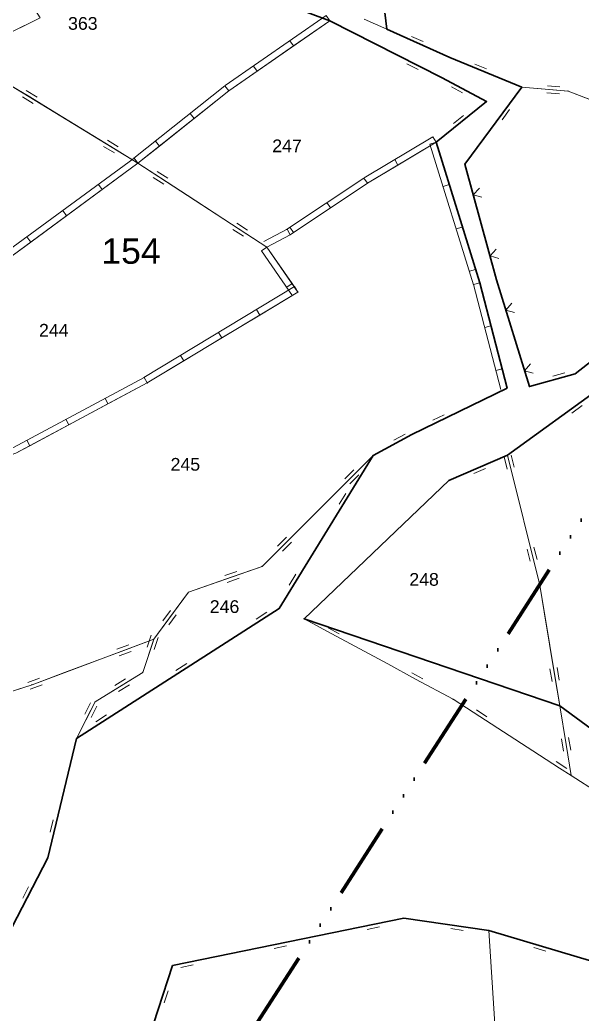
# Model space of a CAD drawing. Header units: millimetres. Extents: x 614452 to 616952, y 4151662 to 4153442.
# Drawn here: x 615632.8 to 615721.4, y 4152248.1 to 4152404.9 of the extents above; entities that cross this region are included whole.
import ezdxf
from ezdxf.xclip import XClip

# ---------------------------------------------------------------- set-up
doc = ezdxf.new("R2010")
doc.units = ezdxf.units.MM
doc.header["$XCLIPFRAME"] = 2
doc.linetypes.add('ACAD_ISO14W100', pattern=[24, 12, -3, 0, -3, 0, -3, 0, -3])
for name, color, linetype, lineweight in [('02_ADA_ALN_YENI', 7, 'Continuous', 30), ('02_ADA_NO_YENI', 18, 'Continuous', 0), ('03_PARSEL_ALN_ESKI', 18, 'Continuous', 0), ('03_PARSEL_ALN_YENI', 171, 'Continuous', 0), ('03_PARSEL_NO_ESKI', 5, 'Continuous', 0), ('03_PARSEL_SNR_YENI', 5, 'Continuous', 0), ('04_YAPI_ALN_TSCLSIZ', 18, 'Continuous', 0), ('04_YAPI_SNR_TSCLSZ', 77, 'Continuous', 0), ('06_DETAY_SNR_KROKI', 4, 'Continuous', 0), ('07_SNRTIP_GECERLI', 30, 'Continuous', 0), ('07_SNRTIP_SABIT', 18, 'Continuous', 0), ('NOKTA_DETAY_YENI', 171, 'Continuous', 0), ('NOKTA_PARSEL_YENI', 30, 'Continuous', 0), ('TRAFO_BOLGE_TUM', 254, 'ACAD_ISO14W100', 70)]:
    doc.layers.add(name, color=color, linetype=linetype, lineweight=lineweight)
doc.styles.get("Standard").update_dxf_attribs({"font": 'Arial'})

# ---------------------------------------------------------------- blocks, each defined once
blk = doc.blocks.new('fggg')
at = {"layer": '02_ADA_ALN_YENI', "color": 252}
for points in [[(615842.75, 4152401.69, 0), (615826.14, 4152392.46, 0), (615819.05, 4152387.99, 0), (615808.41, 4152382.93, 0), (615793.33, 4152378.38, 0), (615775.99, 4152373.46, 0), (615767.86, 4152371.65, 0), (615756.96, 4152367.03, 0), (615740.32, 4152364.78, 0), (615720.34, 4152349.12, 0), (615713.12, 4152347.1, 0), (615707.95, 4152363.94, 0), (615702.95, 4152382.19, 0), (615711.92, 4152394.33, 0), (615700.6, 4152398.98, 0), (615690.65, 4152403.47, 0), (615690.33, 4152406.08, 0)], [(615631.77, 4152425.32, 0), (615634.97, 4152426.1, 0), (615639.8, 4152425.08, 0), (615646.73, 4152421.01, 0), (615646.73, 4152421.01, 0), (615659.69, 4152413.06, 0), (615681.67, 4152404.81, 0), (615699.39, 4152395.79, 0), (615706.38, 4152392.06, 0), (615698.41, 4152385.64, 0), (615705.29, 4152363.44, 0), (615709.6, 4152346.87, 0), (615694.57, 4152339.52, 0), (615688.51, 4152336.22, 0), (615673.64, 4152312.09, 0), (615641.71, 4152291.59, 0), (615637.16, 4152272.79, 0), (615624.99, 4152249.29, 0)], [(615848.81, 4152255.6, 0), (615819.7, 4152258.29, 0), (615811.54, 4152259.88, 0), (615811.54, 4152259.88, 0), (615805.41, 4152261.08, 0), (615794.13, 4152261.45, 0), (615784.08, 4152261.78, 0), (615767.75, 4152269.08, 0), (615745.86, 4152276.23, 0), (615717.91, 4152296.76, 0), (615677.59, 4152310.48, 0), (615700.42, 4152332.27, 0), (615709.66, 4152336.27, 0), (615724.34, 4152346.9, 0), (615731.99, 4152353.06, 0), (615743.07, 4152362.16, 0), (615757.02, 4152364.04, 0), (615768.63, 4152366.16, 0), (615779.1, 4152368.07, 0), (615793.31, 4152371.48, 0), (615810.34, 4152379.38, 0), (615826.8, 4152386, 0), (615843.44, 4152398.01, 0)]]:
    blk.add_polyline3d(points, dxfattribs=at)
blk.add_polyline3d([(615831.81, 4152233.05, 0), (615856.16, 4152233.61, 0), (615869.74, 4152228.02, 0), (615864.74, 4152183.27, 0), (615846.59, 4152186.1, 0), (615828.64, 4152190.7, 0), (615810.33, 4152191.91, 0), (615782.25, 4152193.04, 0), (615751.95, 4152178.79, 0), (615734.49, 4152177.15, 0), (615714.8, 4152165.66, 0), (615703.38, 4152159, 0), (615695.82, 4152153.9, 0), (615654.2, 4152153.43, 0), (615647.76, 4152213.52, 0), (615650.08, 4152234.98, 0), (615656.86, 4152255.79, 0), (615693.32, 4152263.24, 0), (615706.74, 4152261.31, 0), (615734.09, 4152253.17, 0), (615747.23, 4152249.91, 0), (615774.91, 4152235.67, 0), (615831.81, 4152233.05, 0)], close=True, dxfattribs=at)
at = {"layer": '03_PARSEL_ALN_ESKI', "color": 252}
for p in [(615643, 4152404.38), (615675.2, 4152385.07), (615638.42, 4152355.98), (615659.16, 4152334.84), (615696.82, 4152316.69), (615665.35, 4152312.4)]:
    blk.add_point(p, dxfattribs=at)
at = {"layer": '03_PARSEL_ALN_YENI', "color": 252}
for points in [[(615651.4, 4152382.35, 0), (615631.15, 4152394.72, 0), (615626.27, 4152400.48, 0), (615623.99, 4152404.06, 0), (615622.31, 4152406.28, 0), (615620.12, 4152413.12, 0), (615619.87, 4152414.18, 0), (615619.2, 4152421.43, 0), (615618.79, 4152422.96, 0), (615618.22, 4152426.56, 0), (615621.15, 4152423.31, 0), (615631.77, 4152425.32, 0), (615634.97, 4152426.1, 0), (615639.8, 4152425.08, 0), (615646.73, 4152421.01, 0), (615659.69, 4152413.06, 0), (615681.67, 4152404.81, 0), (615665.73, 4152393.76, 0), (615651.4, 4152382.35, 0)], [(615767.86, 4152371.65, 0), (615748.62, 4152379.49, 0), (615727.68, 4152390.42, 0), (615719.24, 4152393.7, 0), (615711.92, 4152394.33, 0), (615700.6, 4152398.98, 0), (615690.65, 4152403.47, 0), (615690.33, 4152406.08, 0), (615698.18, 4152414.17, 0), (615701.99, 4152417.02, 0), (615717.51, 4152420.98, 0), (615725.88, 4152423.17, 0), (615732.16, 4152423.39, 0), (615739.69, 4152423.64, 0), (615749.88, 4152421.02, 0), (615753.17, 4152419.85, 0), (615767.84, 4152420.4, 0), (615768.38, 4152397.34, 0), (615775.99, 4152373.46, 0), (615767.86, 4152371.65, 0)], [(615681.67, 4152404.81, 0), (615699.39, 4152395.79, 0), (615706.38, 4152392.06, 0), (615698.41, 4152385.64, 0), (615687.57, 4152379.16, 0), (615675.39, 4152371.06, 0), (615671.7, 4152369.1, 0), (615651.4, 4152382.35, 0), (615665.73, 4152393.76, 0), (615681.67, 4152404.81, 0)], [(615603.37, 4152380, 0), (615615.84, 4152384.32, 0), (615631.15, 4152394.72, 0), (615651.4, 4152382.35, 0), (615631.55, 4152367.74, 0), (615611.93, 4152352.62, 0), (615606.88, 4152351.07, 0), (615594.97, 4152377.23, 0), (615603.37, 4152380, 0)], [(615727.68, 4152390.42, 0), (615748.62, 4152379.49, 0), (615767.86, 4152371.65, 0), (615756.96, 4152367.03, 0), (615740.32, 4152364.78, 0), (615720.34, 4152349.12, 0), (615713.12, 4152347.1, 0), (615707.95, 4152363.94, 0), (615702.95, 4152382.19, 0), (615711.92, 4152394.33, 0), (615719.24, 4152393.7, 0), (615727.68, 4152390.42, 0)], [(615609.02, 4152328.23, 0), (615632.11, 4152336.58, 0), (615652.85, 4152347.67, 0), (615676.61, 4152362.01, 0), (615671.7, 4152369.1, 0), (615675.39, 4152371.06, 0), (615687.57, 4152379.16, 0), (615698.41, 4152385.64, 0), (615705.29, 4152363.44, 0), (615709.6, 4152346.87, 0), (615694.57, 4152339.52, 0), (615688.51, 4152336.22, 0), (615670.97, 4152318.73, 0), (615659.34, 4152314.67, 0), (615653.88, 4152307.25, 0), (615634.7, 4152300.07, 0), (615622.56, 4152296.17, 0), (615617.88, 4152296.52, 0), (615613.87, 4152311.5, 0), (615609.02, 4152328.23, 0)], [(615611.93, 4152352.62, 0), (615631.55, 4152367.74, 0), (615651.4, 4152382.35, 0), (615671.7, 4152369.1, 0), (615676.61, 4152362.01, 0), (615652.85, 4152347.67, 0), (615632.11, 4152336.58, 0), (615609.02, 4152328.23, 0), (615602.68, 4152349.55, 0), (615606.88, 4152351.07, 0), (615611.93, 4152352.62, 0)], [(615603.74, 4152271.38, 0), (615598.9, 4152279.84, 0), (615591.83, 4152284.91, 0), (615585.82, 4152292.53, 0), (615575.18, 4152306.37, 0), (615571.94, 4152312.25, 0), (615585.77, 4152333.12, 0), (615592.48, 4152343.11, 0), (615592.2, 4152347.43, 0), (615602.68, 4152349.55, 0), (615609.02, 4152328.23, 0), (615613.87, 4152311.5, 0), (615617.88, 4152296.52, 0), (615622.56, 4152296.17, 0), (615634.7, 4152300.07, 0), (615653.88, 4152307.25, 0), (615652.15, 4152302.02, 0), (615644.64, 4152297.36, 0), (615641.71, 4152291.59, 0), (615637.16, 4152272.79, 0), (615624.99, 4152249.29, 0), (615616.3, 4152249.79, 0), (615603.74, 4152271.38, 0)], [(615717.91, 4152296.76, 0), (615714.75, 4152315.79, 0), (615709.66, 4152336.27, 0), (615724.34, 4152346.9, 0), (615734.05, 4152331.75, 0), (615743.54, 4152312.18, 0), (615746.77, 4152296.14, 0), (615745.86, 4152276.23, 0), (615717.91, 4152296.76, 0)], [(615688.51, 4152336.22, 0), (615673.64, 4152312.09, 0), (615641.71, 4152291.59, 0), (615644.64, 4152297.36, 0), (615652.15, 4152302.02, 0), (615653.88, 4152307.25, 0), (615659.34, 4152314.67, 0), (615670.97, 4152318.73, 0), (615688.51, 4152336.22, 0)], [(615717.91, 4152296.76, 0), (615677.59, 4152310.48, 0), (615700.42, 4152332.27, 0), (615709.66, 4152336.27, 0), (615714.75, 4152315.79, 0), (615717.91, 4152296.76, 0)], [(615650.08, 4152234.98, 0), (615656.86, 4152255.79, 0), (615693.32, 4152263.24, 0), (615706.74, 4152261.31, 0), (615709.43, 4152219.48, 0), (615678.36, 4152216.83, 0), (615647.76, 4152213.52, 0), (615650.08, 4152234.98, 0)], [(615709.43, 4152219.48, 0), (615706.74, 4152261.31, 0), (615734.09, 4152253.17, 0), (615747.23, 4152249.91, 0), (615774.91, 4152235.67, 0), (615774.38, 4152216.46, 0), (615745.57, 4152219.42, 0), (615709.43, 4152219.48, 0)]]:
    blk.add_polyline3d(points, close=True, dxfattribs=at)
at = {"layer": '03_PARSEL_SNR_YENI', "color": 252}
for p, q in [((615681.1, 4152405.63, 0.95), (615665.16, 4152394.58, 0.95)), ((615681.67, 4152404.81, 0.95), (615675.92, 4152400.82, 0.95)), ((615681.67, 4152404.81, 0.95), (615681.1, 4152405.63, 0.95)), ((615686.02, 4152402.59, 0.95), (615681.67, 4152404.81, 0.95)), ((615687.09, 4152405.07, 0.95), (615690.65, 4152403.47, 0.95)), ((615690.65, 4152403.47, 0.95), (615695.21, 4152401.41, 0.95)), ((615675.92, 4152400.82, 0.95), (615675.35, 4152401.64, 0.95)), ((615694.94, 4152398.06, 0.95), (615686.02, 4152402.59, 0.95)), ((615694.53, 4152402.33, 0.95), (615696.35, 4152401.51, 0.95)), ((615695.21, 4152401.41, 0.95), (615700.6, 4152398.98, 0.95)), ((615675.92, 4152400.82, 0.95), (615670.17, 4152396.83, 0.95)), ((615700.6, 4152398.98, 0.95), (615705.23, 4152397.08, 0.95)), ((615670.17, 4152396.83, 0.95), (615665.73, 4152393.76, 0.95)), ((615670.17, 4152396.83, 0.95), (615669.6, 4152397.65, 0.95)), ((615695.57, 4152397.1, 0.95), (615693.79, 4152398.01, 0.95)), ((615699.39, 4152395.79, 0.95), (615694.94, 4152398.06, 0.95)), ((615704.52, 4152397.98, 0.95), (615706.37, 4152397.22, 0.95)), ((615705.23, 4152397.08, 0.95), (615711.92, 4152394.33, 0.95)), ((615701.97, 4152394.41, 0.95), (615699.39, 4152395.79, 0.95)), ((615634.33, 4152392.78, 0.95), (615631.15, 4152394.72, 0.95)), ((615635.48, 4152392.73, 0.95), (615633.77, 4152393.78, 0.95)), ((615665.11, 4152394.54, 0.95), (615650.77, 4152383.13, 0.95)), ((615665.73, 4152393.76, 0.95), (615660.25, 4152389.4, 0.95)), ((615665.73, 4152393.76, 0.95), (615665.11, 4152394.54, 0.95)), ((615702.59, 4152393.45, 0.95), (615700.82, 4152394.39, 0.95)), ((615706.38, 4152392.06, 0.95), (615701.97, 4152394.41, 0.95)), ((615711.92, 4152394.33, 0.95), (615708.95, 4152390.31, 0.95)), ((615711.92, 4152394.33, 0.95), (615716.9, 4152393.9, 0.95)), ((615715.96, 4152394.55, 0.95), (615717.95, 4152394.37, 0.95)), ((615716.9, 4152393.9, 0.95), (615719.24, 4152393.7, 0.95)), ((615719.24, 4152393.7, 0.95), (615723.9, 4152391.89, 0.95)), ((615634.89, 4152391.77, 0.95), (615633.18, 4152392.82, 0.95)), ((615638.6, 4152390.17, 0.95), (615634.33, 4152392.78, 0.95)), ((615702.3, 4152388.77, 0.95), (615706.38, 4152392.06, 0.95)), ((615715.86, 4152393.43, 0.95), (615717.85, 4152393.25, 0.95)), ((615710, 4152390.78, 0.95), (615708.81, 4152389.17, 0.95)), ((615647.13, 4152384.95, 0.95), (615638.6, 4152390.17, 0.95)), ((615660.25, 4152389.4, 0.95), (615654.78, 4152385.04, 0.95)), ((615660.25, 4152389.4, 0.95), (615659.63, 4152390.18, 0.95)), ((615701.17, 4152388.58, 0.95), (615702.73, 4152389.84, 0.95)), ((615708.95, 4152390.31, 0.95), (615703.01, 4152382.27, 0.95)), ((615698.41, 4152385.64, 0.95), (615702.3, 4152388.77, 0.95)), ((615648.28, 4152384.91, 0.95), (615646.57, 4152385.95, 0.95)), ((615654.78, 4152385.04, 0.95), (615654.16, 4152385.82, 0.95)), ((615697.89, 4152386.5, 0.95), (615687.05, 4152380.02, 0.95)), ((615698.41, 4152385.64, 0.95), (615697.89, 4152386.5, 0.95)), ((615647.69, 4152383.95, 0.95), (615645.98, 4152384.99, 0.95)), ((615651.4, 4152382.35, 0.95), (615647.13, 4152384.95, 0.95)), ((615654.78, 4152385.04, 0.95), (615651.4, 4152382.35, 0.95)), ((615698.41, 4152385.64, 0.95), (615692.4, 4152382.05, 0.95)), ((615698.41, 4152385.64, 0.95), (615697.45, 4152385.34, 0.95)), ((615697.45, 4152385.34, 0.95), (615704.33, 4152363.14, 0.95)), ((615698.41, 4152385.64, 0.95), (615700.48, 4152378.95, 0.95)), ((615650.8, 4152383.15, 0.95), (615630.95, 4152368.55, 0.95)), ((615651.4, 4152382.35, 0.95), (615650.8, 4152383.15, 0.95)), ((615692.4, 4152382.05, 0.95), (615691.89, 4152382.91, 0.95)), ((615651.4, 4152382.35, 0.95), (615645.76, 4152378.2, 0.95)), ((615654.95, 4152380.03, 0.95), (615651.4, 4152382.35, 0.95)), ((615656.1, 4152379.95, 0.95), (615654.42, 4152381.04, 0.95)), ((615692.4, 4152382.05, 0.95), (615687.57, 4152379.16, 0.95)), ((615703.01, 4152382.27, 0.95), (615702.95, 4152382.19, 0.95)), ((615702.95, 4152382.19, 0.95), (615704.27, 4152377.36, 0.95)), ((615655.48, 4152379.01, 0.95), (615653.81, 4152380.1, 0.95)), ((615659.14, 4152377.29, 0.95), (615654.95, 4152380.03, 0.95)), ((615687.01, 4152379.99, 0.95), (615674.84, 4152371.9, 0.95)), ((615687.57, 4152379.16, 0.95), (615687.01, 4152379.99, 0.95)), ((615645.76, 4152378.2, 0.95), (615640.12, 4152374.05, 0.95)), ((615645.76, 4152378.2, 0.95), (615645.17, 4152379, 0.95)), ((615687.57, 4152379.16, 0.95), (615681.74, 4152375.28, 0.95)), ((615700.48, 4152378.95, 0.95), (615699.52, 4152378.66, 0.95)), ((615700.48, 4152378.95, 0.95), (615702.55, 4152372.27, 0.95)), ((615704.27, 4152377.36, 0.95), (615705.25, 4152378.41, 0.95)), ((615667.52, 4152371.83, 0.95), (615659.14, 4152377.29, 0.95)), ((615705.64, 4152376.96, 0.95), (615704.27, 4152377.36, 0.95)), ((615704.27, 4152377.36, 0.95), (615705.59, 4152372.54, 0.95)), ((615640.12, 4152374.05, 0.95), (615639.53, 4152374.85, 0.95)), ((615681.74, 4152375.28, 0.95), (615675.91, 4152371.41, 0.95)), ((615681.74, 4152375.28, 0.95), (615681.18, 4152376.12, 0.95)), ((615640.12, 4152374.05, 0.95), (615634.48, 4152369.9, 0.95)), ((615668.05, 4152370.81, 0.95), (615666.37, 4152371.9, 0.95)), ((615668.66, 4152371.75, 0.95), (615666.99, 4152372.85, 0.95)), ((615671.7, 4152369.1, 0.95), (615667.52, 4152371.83, 0.95)), ((615674.92, 4152371.95, 0.95), (615671.23, 4152369.98, 0.95)), ((615675.39, 4152371.06, 0.95), (615674.92, 4152371.95, 0.95)), ((615675.91, 4152371.41, 0.95), (615675.36, 4152372.24, 0.95)), ((615702.55, 4152372.27, 0.95), (615701.6, 4152371.97, 0.95)), ((615702.55, 4152372.27, 0.95), (615704.62, 4152365.58, 0.95)), ((615705.59, 4152372.54, 0.95), (615706.92, 4152367.72, 0.95)), ((615634.48, 4152369.9, 0.95), (615633.89, 4152370.71, 0.95)), ((615675.39, 4152371.06, 0.95), (615671.7, 4152369.1, 0.95)), ((615675.91, 4152371.41, 0.95), (615675.39, 4152371.06, 0.95)), ((615634.48, 4152369.9, 0.95), (615631.55, 4152367.74, 0.95)), ((615671.7, 4152369.1, 0.95), (615670.88, 4152368.53, 0.95)), ((615670.88, 4152368.53, 0.95), (615675.79, 4152361.44, 0.95)), ((615671.7, 4152369.1, 0.95), (615675.69, 4152363.34, 0.95)), ((615706.92, 4152367.72, 0.95), (615707.89, 4152368.77, 0.95)), ((615708.29, 4152367.32, 0.95), (615706.92, 4152367.72, 0.95)), ((615706.92, 4152367.72, 0.95), (615707.95, 4152363.94, 0.95)), ((615704.62, 4152365.58, 0.95), (615703.67, 4152365.28, 0.95)), ((615704.62, 4152365.58, 0.95), (615705.29, 4152363.44, 0.95)), ((615707.95, 4152363.94, 0.95), (615709.42, 4152359.16, 0.95)), ((615676.09, 4152362.87, 0.95), (615652.33, 4152348.53, 0.95)), ((615675.69, 4152363.34, 0.95), (615674.86, 4152362.77, 0.95)), ((615675.69, 4152363.34, 0.95), (615676.61, 4152362.01, 0.95)), ((615676.61, 4152362.01, 0.95), (615676.09, 4152362.87, 0.95)), ((615705.29, 4152363.44, 0.95), (615704.32, 4152363.18, 0.95)), ((615704.32, 4152363.18, 0.95), (615708.63, 4152346.62, 0.95)), ((615705.29, 4152363.44, 0.95), (615707.05, 4152356.66, 0.95)), ((615676.61, 4152362.01, 0.95), (615670.61, 4152358.39, 0.95)), ((615670.61, 4152358.39, 0.95), (615670.1, 4152359.25, 0.95)), ((615709.42, 4152359.16, 0.95), (615710.36, 4152360.24, 0.95)), ((615710.8, 4152358.8, 0.95), (615709.42, 4152359.16, 0.95)), ((615709.42, 4152359.16, 0.95), (615710.88, 4152354.38, 0.95)), ((615670.61, 4152358.39, 0.95), (615664.62, 4152354.78, 0.95)), ((615707.05, 4152356.66, 0.95), (615706.08, 4152356.41, 0.95)), ((615707.05, 4152356.66, 0.95), (615708.81, 4152349.89, 0.95)), ((615664.62, 4152354.78, 0.95), (615658.63, 4152351.16, 0.95)), ((615664.62, 4152354.78, 0.95), (615664.1, 4152355.63, 0.95)), ((615710.88, 4152354.38, 0.95), (615712.35, 4152349.6, 0.95)), ((615658.63, 4152351.16, 0.95), (615652.85, 4152347.67, 0.95)), ((615658.63, 4152351.16, 0.95), (615658.11, 4152352.02, 0.95)), ((615720.34, 4152349.12, 0.95), (615724.28, 4152352.21, 0.95)), ((615708.81, 4152349.89, 0.95), (615707.84, 4152349.63, 0.95)), ((615708.81, 4152349.89, 0.95), (615709.6, 4152346.87, 0.95)), ((615712.35, 4152349.6, 0.95), (615713.3, 4152350.68, 0.95)), ((615713.73, 4152349.24, 0.95), (615712.35, 4152349.6, 0.95)), ((615712.35, 4152349.6, 0.95), (615713.12, 4152347.1, 0.95)), ((615652.37, 4152348.55, 0.95), (615631.64, 4152337.46, 0.95)), ((615652.85, 4152347.67, 0.95), (615652.37, 4152348.55, 0.95)), ((615713.12, 4152347.1, 0.95), (615717.93, 4152348.45, 0.95)), ((615716.82, 4152348.72, 0.95), (615718.74, 4152349.26, 0.95)), ((615717.93, 4152348.45, 0.95), (615720.34, 4152349.12, 0.95)), ((615652.85, 4152347.67, 0.95), (615646.67, 4152344.37, 0.95)), ((615708.05, 4152346.11, 0.95), (615709.6, 4152346.87, 0.95)), ((615646.67, 4152344.37, 0.95), (615646.2, 4152345.25, 0.95)), ((615699.06, 4152341.72, 0.95), (615708.05, 4152346.11, 0.95)), ((615646.67, 4152344.37, 0.95), (615640.5, 4152341.07, 0.95)), ((615640.5, 4152341.07, 0.95), (615640.03, 4152341.95, 0.95)), ((615697.92, 4152341.79, 0.95), (615699.71, 4152342.66, 0.95)), ((615640.5, 4152341.07, 0.95), (615634.33, 4152337.77, 0.95)), ((615694.57, 4152339.52, 0.95), (615699.06, 4152341.72, 0.95)), ((615634.33, 4152337.77, 0.95), (615633.86, 4152338.65, 0.95)), ((615688.51, 4152336.22, 0.95), (615692.9, 4152338.61, 0.95)), ((615691.75, 4152338.63, 0.95), (615693.51, 4152339.59, 0.95)), ((615692.9, 4152338.61, 0.95), (615694.57, 4152339.52, 0.95)), ((615634.33, 4152337.77, 0.95), (615632.11, 4152336.58, 0.95)), ((615684.13, 4152329.12, 0.95), (615688.51, 4152336.22, 0.95)), ((615685.13, 4152332.85, 0.95), (615688.51, 4152336.22, 0.95)), ((615684.03, 4152332.54, 0.95), (615685.44, 4152333.95, 0.95)), ((615681.59, 4152329.32, 0.95), (615685.13, 4152332.85, 0.95)), ((615684.82, 4152331.75, 0.95), (615686.24, 4152333.16, 0.95)), ((615674.51, 4152322.26, 0.95), (615681.59, 4152329.32, 0.95)), ((615683.13, 4152328.56, 0.95), (615684.18, 4152330.26, 0.95)), ((615681.51, 4152324.86, 0.95), (615684.13, 4152329.12, 0.95)), ((615676.26, 4152316.35, 0.95), (615681.51, 4152324.86, 0.95)), ((615673.41, 4152321.95, 0.95), (615674.82, 4152323.36, 0.95)), ((615670.97, 4152318.73, 0.95), (615674.51, 4152322.26, 0.95)), ((615674.2, 4152321.15, 0.95), (615675.62, 4152322.56, 0.95)), ((615670.97, 4152318.73, 0.95), (615666.25, 4152317.08, 0.95)), ((615666.25, 4152317.08, 0.95), (615659.34, 4152314.67, 0.95)), ((615667.01, 4152317.94, 0.95), (615665.12, 4152317.28, 0.95)), ((615667.38, 4152316.88, 0.95), (615665.49, 4152316.22, 0.95)), ((615675.26, 4152315.79, 0.95), (615676.31, 4152317.49, 0.95)), ((615673.64, 4152312.09, 0.95), (615676.26, 4152316.35, 0.95)), ((615659.34, 4152314.67, 0.95), (615656.38, 4152310.65, 0.95)), ((615671.16, 4152310.5, 0.95), (615673.64, 4152312.09, 0.95)), ((615656.38, 4152310.65, 0.95), (615653.88, 4152307.25, 0.95)), ((615656.52, 4152311.79, 0.95), (615655.33, 4152310.17, 0.95)), ((615657.42, 4152311.12, 0.95), (615656.24, 4152309.51, 0.95)), ((615666.96, 4152307.8, 0.95), (615671.16, 4152310.5, 0.95)), ((615670.02, 4152310.43, 0.95), (615671.7, 4152311.51, 0.95)), ((615653.88, 4152307.25, 0.95), (615649.19, 4152305.49, 0.95)), ((615652.87, 4152305.99, 0.95), (615653.5, 4152307.89, 0.95)), ((615653.72, 4152306.76, 0.95), (615653.88, 4152307.25, 0.95)), ((615653.94, 4152305.64, 0.95), (615654.56, 4152307.54, 0.95)), ((615658.54, 4152302.4, 0.95), (615666.96, 4152307.8, 0.95)), ((615649.93, 4152306.37, 0.95), (615648.06, 4152305.67, 0.95)), ((615652.15, 4152302.02, 0.95), (615653.72, 4152306.76, 0.95)), ((615649.19, 4152305.49, 0.95), (615639.83, 4152301.99, 0.95)), ((615650.33, 4152305.32, 0.95), (615648.45, 4152304.62, 0.95)), ((615657.39, 4152302.33, 0.95), (615659.08, 4152303.41, 0.95)), ((615635.88, 4152301.11, 0.95), (615634.01, 4152300.41, 0.95)), ((615639.83, 4152301.99, 0.95), (615635.14, 4152300.24, 0.95)), ((615647.75, 4152299.95, 0.95), (615649.44, 4152301, 0.95)), ((615648.89, 4152300, 0.95), (615652.15, 4152302.02, 0.95)), ((615654.33, 4152299.7, 0.95), (615658.54, 4152302.4, 0.95)), ((615634.7, 4152300.07, 0.95), (615629.94, 4152298.54, 0.95)), ((615636.28, 4152300.06, 0.95), (615634.41, 4152299.36, 0.95)), ((615635.14, 4152300.24, 0.95), (615634.7, 4152300.07, 0.95)), ((615644.64, 4152297.36, 0.95), (615648.89, 4152300, 0.95)), ((615645.92, 4152294.29, 0.95), (615654.33, 4152299.7, 0.95)), ((615648.34, 4152298.99, 0.95), (615650.04, 4152300.05, 0.95)), ((615643.02, 4152295.41, 0.95), (615643.93, 4152297.2, 0.95)), ((615643.97, 4152296.05, 0.95), (615644.64, 4152297.36, 0.95)), ((615644.02, 4152294.9, 0.95), (615644.93, 4152296.69, 0.95)), ((615641.71, 4152291.59, 0.95), (615643.97, 4152296.05, 0.95)), ((615644.77, 4152294.23, 0.95), (615646.45, 4152295.31, 0.95)), ((615641.71, 4152291.59, 0.95), (615645.92, 4152294.29, 0.95)), ((615640.68, 4152287.37, 0.95), (615641.71, 4152291.59, 0.95)), ((615638.33, 4152277.65, 0.95), (615640.68, 4152287.37, 0.95)), ((615637.16, 4152272.79, 0.95), (615638.33, 4152277.65, 0.95)), ((615637.55, 4152276.81, 0.95), (615638.02, 4152278.75, 0.95)), ((615634.18, 4152267.05, 0.95), (615637.16, 4152272.79, 0.95)), ((615633.22, 4152266.42, 0.95), (615634.14, 4152268.2, 0.95)), ((615631.88, 4152262.61, 0.95), (615634.18, 4152267.05, 0.95)), ((615688.42, 4152262.24, 0.95), (615678.62, 4152260.24, 0.95)), ((615689.51, 4152261.89, 0.95), (615687.55, 4152261.49, 0.95)), ((615693.32, 4152263.24, 0.95), (615688.42, 4152262.24, 0.95)), ((615701.79, 4152262.02, 0.95), (615693.32, 4152263.24, 0.95)), ((615706.74, 4152261.31, 0.95), (615701.79, 4152262.02, 0.95)), ((615678.62, 4152260.24, 0.95), (615673.72, 4152259.24, 0.95)), ((615702.7, 4152261.32, 0.95), (615700.72, 4152261.61, 0.95)), ((615714.92, 4152258.87, 0.95), (615706.74, 4152261.31, 0.95)), ((615673.72, 4152259.24, 0.95), (615663.92, 4152257.24, 0.95)), ((615674.81, 4152258.89, 0.95), (615672.85, 4152258.49, 0.95)), ((615719.72, 4152257.45, 0.95), (615714.92, 4152258.87, 0.95)), ((615663.92, 4152257.24, 0.95), (615659.03, 4152256.24, 0.95)), ((615715.72, 4152258.05, 0.95), (615713.81, 4152258.62, 0.95)), ((615729.3, 4152254.6, 0.95), (615719.72, 4152257.45, 0.95)), ((615656.86, 4152255.79, 0.95), (615655.31, 4152251.04, 0.95)), ((615659.03, 4152256.24, 0.95), (615656.86, 4152255.79, 0.95)), ((615660.12, 4152255.89, 0.95), (615658.16, 4152255.49, 0.95)), ((615655.31, 4152251.04, 0.95), (615652.21, 4152241.53, 0.95)), ((615656.16, 4152251.82, 0.95), (615655.54, 4152249.92, 0.95))]:
    blk.add_line(p, q, dxfattribs=at)
for p in [(615681.67, 4152404.81, 631.5), (615681.67, 4152404.81, 631.5), (615690.65, 4152403.47, 630.09), (615690.65, 4152403.47, 627.9), (615700.6, 4152398.98, 627.9), (615700.6, 4152398.98, 627.9), (615699.39, 4152395.79, 627.55), (615699.39, 4152395.79, 627.55), (615665.73, 4152393.76, 631.31), (615665.73, 4152393.76, 631.31), (615711.92, 4152394.33, 626.66), (615711.92, 4152394.33, 626.66), (615711.92, 4152394.33, 626.66), (615719.24, 4152393.7, 625.76), (615719.24, 4152393.7, 625.76), (615706.38, 4152392.06, 626.74), (615706.38, 4152392.06, 626.74), (615698.41, 4152385.64, 625.41), (615698.41, 4152385.64, 625.41), (615698.41, 4152385.64, 625.41), (615651.4, 4152382.35, 630.54), (615651.4, 4152382.35, 630.54), (615651.4, 4152382.35, 630.54), (615651.4, 4152382.35, 630.54), (615702.95, 4152382.19, 624.89), (615702.95, 4152382.19, 624.89), (615687.57, 4152379.16, 624.94), (615687.57, 4152379.16, 624.94), (615675.39, 4152371.06, 626.95), (615675.39, 4152371.06, 626.95), (615671.7, 4152369.1, 625.55), (615671.7, 4152369.1, 625.55), (615671.7, 4152369.1, 625.55), (615707.95, 4152363.94, 622.15), (615707.95, 4152363.94, 622.15), (615705.29, 4152363.44, 622.11), (615705.29, 4152363.44, 622.11), (615676.61, 4152362.01, 625.05), (615676.61, 4152362.01, 625.05), (615720.34, 4152349.12, 620.8), (615720.34, 4152349.12, 620.8), (615652.85, 4152347.67, 625.29), (615652.85, 4152347.67, 625.29), (615709.6, 4152346.87, 620.9), (615709.6, 4152346.87, 620.9), (615713.12, 4152347.1, 620.26), (615713.12, 4152347.1, 620.26), (615694.57, 4152339.52, 621.53), (615694.57, 4152339.52, 621.53), (615688.51, 4152336.22, 621.51), (615688.51, 4152336.22, 621.51), (615688.51, 4152336.22, 621.51), (615670.97, 4152318.73, 620.9), (615670.97, 4152318.73, 620.9), (615659.34, 4152314.67, 621.14), (615659.34, 4152314.67, 621.14), (615673.64, 4152312.09, 617.78), (615673.64, 4152312.09, 617.78), (615653.88, 4152307.25, 620.67), (615653.88, 4152307.25, 620.67), (615653.88, 4152307.25, 620.67), (615652.15, 4152302.02, 619.44), (615652.15, 4152302.02, 619.44), (615634.7, 4152300.07, 620.69), (615634.7, 4152300.07, 620.69), (615644.64, 4152297.36, 619.38), (615644.64, 4152297.36, 619.38), (615641.71, 4152291.59, 618.94), (615641.71, 4152291.59, 618.94), (615641.71, 4152291.59, 618.94), (615637.16, 4152272.79, 618.15), (615637.16, 4152272.79, 618.15), (615693.32, 4152263.24, 614.42), (615693.32, 4152263.24, 614.42), (615706.74, 4152261.31, 614.55), (615706.74, 4152261.31, 614.55), (615656.86, 4152255.79, 613.64), (615656.86, 4152255.79, 613.64)]:
    blk.add_point(p, dxfattribs=at)
at = {"layer": '04_YAPI_ALN_TSCLSIZ', "color": 252}
blk.add_polyline3d([(615626.27, 4152400.48, 0), (615624.21, 4152404.1, 0), (615633.02, 4152409.95, 0), (615635.97, 4152405.27, 0), (615626.27, 4152400.48, 0)], close=True, dxfattribs=at)
at = {"layer": '04_YAPI_SNR_TSCLSZ', "color": 252}
blk.add_line((615626.27, 4152400.48, 639.78), (615635.97, 4152405.27, 636.1), dxfattribs=at)
at = {"layer": '06_DETAY_SNR_KROKI', "color": 252}
for p, q in [((615681.67, 4152404.81, 0.95), (615676.99, 4152406.56, 0.95)), ((615724.34, 4152346.9, 0.95), (615720.29, 4152343.97, 0.95)), ((615720.29, 4152343.97, 0.95), (615712.19, 4152338.11, 0.95)), ((615721.43, 4152344.1, 0.95), (615719.81, 4152342.93, 0.95)), ((615712.19, 4152338.11, 0.95), (615709.66, 4152336.27, 0.95)), ((615709.66, 4152336.27, 0.95), (615705.07, 4152334.29, 0.95)), ((615709.62, 4152334.1, 0.95), (615709.14, 4152336.04, 0.95)), ((615709.92, 4152335.2, 0.95), (615709.66, 4152336.27, 0.95)), ((615710.71, 4152334.37, 0.95), (615710.23, 4152336.31, 0.95)), ((615705.07, 4152334.29, 0.95), (615700.42, 4152332.27, 0.95)), ((615706.21, 4152334.17, 0.95), (615704.38, 4152333.37, 0.95)), ((615711.13, 4152330.35, 0.95), (615709.92, 4152335.2, 0.95)), ((615713.55, 4152320.65, 0.95), (615711.13, 4152330.35, 0.95)), ((615713.24, 4152319.54, 0.95), (615712.76, 4152321.48, 0.95)), ((615714.33, 4152319.81, 0.95), (615713.85, 4152321.75, 0.95)), ((615714.75, 4152315.79, 0.95), (615713.55, 4152320.65, 0.95)), ((615715.45, 4152311.56, 0.95), (615714.75, 4152315.79, 0.95)), ((615677.59, 4152310.48, 0.95), (615681.99, 4152308.1, 0.95)), ((615717.09, 4152301.69, 0.95), (615715.45, 4152311.56, 0.95)), ((615681.38, 4152309.07, 0.95), (615683.14, 4152308.12, 0.95)), ((615681.99, 4152308.1, 0.95), (615690.79, 4152303.35, 0.95)), ((615690.79, 4152303.35, 0.95), (615695.19, 4152300.98, 0.95)), ((615716.7, 4152300.61, 0.95), (615716.37, 4152302.58, 0.95)), ((615717.81, 4152300.8, 0.95), (615717.48, 4152302.77, 0.95)), ((615694.58, 4152301.95, 0.95), (615696.34, 4152301, 0.95)), ((615695.19, 4152300.98, 0.95), (615701.09, 4152297.8, 0.95)), ((615717.91, 4152296.76, 0.95), (615717.09, 4152301.69, 0.95)), ((615701.09, 4152297.8, 0.95), (615705.29, 4152295.08, 0.95)), ((615718.92, 4152290.67, 0.95), (615717.91, 4152296.76, 0.95)), ((615704.76, 4152296.1, 0.95), (615706.44, 4152295.01, 0.95)), ((615705.29, 4152295.08, 0.95), (615713.69, 4152289.65, 0.95)), ((615718.53, 4152289.6, 0.95), (615718.2, 4152291.57, 0.95)), ((615719.64, 4152289.78, 0.95), (615719.31, 4152291.75, 0.95)), ((615719.74, 4152285.74, 0.95), (615718.92, 4152290.67, 0.95)), ((615713.69, 4152289.65, 0.95), (615717.89, 4152286.94, 0.95)), ((615717.35, 4152287.95, 0.95), (615719.03, 4152286.87, 0.95)), ((615717.89, 4152286.94, 0.95), (615719.74, 4152285.74, 0.95)), ((615719.74, 4152285.74, 0.95), (615723.95, 4152283.05, 0.95))]:
    blk.add_line(p, q, dxfattribs=at)
for p in [(615681.67, 4152404.81, 631.5), (615709.66, 4152336.27, 616.64), (615709.66, 4152336.27, 616.64), (615709.66, 4152336.27, 616.64), (615700.42, 4152332.27, 616.37), (615714.75, 4152315.79, 615.42), (615714.75, 4152315.79, 615.42), (615677.59, 4152310.48, 614.56), (615701.09, 4152297.8, 613.79), (615701.09, 4152297.8, 613.79), (615717.91, 4152296.76, 613.64), (615717.91, 4152296.76, 615.42), (615719.74, 4152285.74, 613.64), (615719.74, 4152285.74, 613.64), (615719.74, 4152285.74, 613.64)]:
    blk.add_point(p, dxfattribs=at)
at = {"layer": '07_SNRTIP_GECERLI', "color": 252}
for points in [[(615690.65, 4152403.47, 0), (615690.33, 4152406.08, 630.05)], [(615677.59, 4152310.48, 614.56), (615717.91, 4152296.76, 0)], [(615717.91, 4152296.76, 0), (615745.86, 4152276.23, 0)], [(615706.74, 4152261.31, 614.55), (615709.43, 4152219.48, 615.75)]]:
    blk.add_polyline3d(points, dxfattribs=at)
at = {"layer": '07_SNRTIP_SABIT', "color": 252}
for points in [[(615618.22, 4152426.56, 638.62), (615621.15, 4152423.31, 637.66), (615631.77, 4152425.32, 638.56), (615634.97, 4152426.1, 637.92), (615639.8, 4152425.08, 638.78), (615646.73, 4152421.01, 636.03), (615659.69, 4152413.06, 635.38), (615681.67, 4152404.81, 631.5)], [(615651.4, 4152382.35, 630.54), (615665.73, 4152393.76, 631.31), (615681.67, 4152404.81, 631.5)], [(615681.67, 4152404.81, 631.5), (615699.39, 4152395.79, 627.55), (615706.38, 4152392.06, 626.74)], [(615711.92, 4152394.33, 626.66), (615700.6, 4152398.98, 627.9), (615690.65, 4152403.47, 627.9)], [(615651.4, 4152382.35, 630.54), (615631.15, 4152394.72, 636.27)], [(615711.92, 4152394.33, 626.66), (615702.95, 4152382.19, 624.89)], [(615767.86, 4152371.65, 621.51), (615748.62, 4152379.49, 621.81), (615727.68, 4152390.42, 624.52), (615719.24, 4152393.7, 625.76), (615711.92, 4152394.33, 626.66)], [(615706.38, 4152392.06, 626.74), (615698.41, 4152385.64, 625.41)], [(615698.41, 4152385.64, 625.41), (615687.57, 4152379.16, 624.94), (615675.39, 4152371.06, 626.95), (615671.7, 4152369.1, 625.55)], [(615698.41, 4152385.64, 625.41), (615705.29, 4152363.44, 622.11), (615709.6, 4152346.87, 620.9)], [(615606.88, 4152351.07, 629.54), (615611.93, 4152352.62, 630.6), (615631.55, 4152367.74, 630.72), (615651.4, 4152382.35, 630.54)], [(615671.7, 4152369.1, 625.55), (615651.4, 4152382.35, 630.54)], [(615702.95, 4152382.19, 624.89), (615707.95, 4152363.94, 622.15), (615713.12, 4152347.1, 620.26)], [(615713.12, 4152347.1, 620.26), (615720.34, 4152349.12, 620.8), (615740.32, 4152364.78, 621.66), (615756.96, 4152367.03, 621.06), (615767.86, 4152371.65, 621.51)], [(615676.61, 4152362.01, 625.05), (615671.7, 4152369.1, 625.55)], [(615609.02, 4152328.23, 625), (615632.11, 4152336.58, 625.14), (615652.85, 4152347.67, 625.29), (615676.61, 4152362.01, 625.05)], [(615709.6, 4152346.87, 620.9), (615694.57, 4152339.52, 621.53), (615688.51, 4152336.22, 621.51)], [(615709.66, 4152336.27, 616.64), (615724.34, 4152346.9, 618.1)], [(615688.51, 4152336.22, 621.51), (615670.97, 4152318.73, 620.9), (615659.34, 4152314.67, 621.14), (615653.88, 4152307.25, 620.67)], [(615673.64, 4152312.09, 617.78), (615688.51, 4152336.22, 621.51)], [(615709.66, 4152336.27, 616.64), (615700.42, 4152332.27, 616.37), (615677.59, 4152310.48, 614.56)], [(615717.91, 4152296.76, 0), (615714.75, 4152315.79, 615.42), (615709.66, 4152336.27, 616.64)], [(615609.02, 4152328.23, 625), (615613.87, 4152311.5, 621.28), (615617.88, 4152296.52, 620.64), (615622.56, 4152296.17, 620.53), (615634.7, 4152300.07, 620.69), (615653.88, 4152307.25, 620.67)], [(615641.71, 4152291.59, 618.94), (615673.64, 4152312.09, 617.78)], [(615641.71, 4152291.59, 618.94), (615644.64, 4152297.36, 619.38), (615652.15, 4152302.02, 619.44), (615653.88, 4152307.25, 620.67)], [(615624.99, 4152249.29, 615.47), (615637.16, 4152272.79, 618.15), (615641.71, 4152291.59, 618.94)], [(615656.86, 4152255.79, 613.64), (615693.32, 4152263.24, 614.42), (615706.74, 4152261.31, 614.55)], [(615706.74, 4152261.31, 614.55), (615734.09, 4152253.17, 616.63), (615747.23, 4152249.91, 616.63)], [(615647.76, 4152213.52, 615.18), (615650.08, 4152234.98, 613.43), (615656.86, 4152255.79, 613.64)]]:
    blk.add_polyline3d(points, dxfattribs=at)
at = {"layer": 'NOKTA_DETAY_YENI', "color": 252}
for p in [(615701.09, 4152297.8, 613.79), (615719.74, 4152285.74, 613.64)]:
    blk.add_point(p, dxfattribs=at)
at = {"layer": 'NOKTA_PARSEL_YENI', "color": 252}
for p in [(615681.67, 4152404.81, 631.5), (615690.65, 4152403.47), (615700.6, 4152398.98, 627.9), (615699.39, 4152395.79, 627.55), (615665.73, 4152393.76, 631.31), (615711.92, 4152394.33, 626.66), (615719.24, 4152393.7, 625.76), (615706.38, 4152392.06, 626.74), (615698.41, 4152385.64, 625.41), (615651.4, 4152382.35, 630.54), (615702.95, 4152382.19, 624.89), (615687.57, 4152379.16, 624.94), (615675.39, 4152371.06, 626.95), (615671.7, 4152369.1, 625.55), (615707.95, 4152363.94, 622.15), (615705.29, 4152363.44, 622.11), (615676.61, 4152362.01, 625.05), (615720.34, 4152349.12, 620.8), (615652.85, 4152347.67, 625.29), (615709.6, 4152346.87, 620.9), (615713.12, 4152347.1, 620.26), (615694.57, 4152339.52, 621.53), (615688.51, 4152336.22, 621.51), (615709.66, 4152336.27, 616.64), (615700.42, 4152332.27, 616.37), (615670.97, 4152318.73, 620.9), (615714.75, 4152315.79, 615.42), (615659.34, 4152314.67, 621.14), (615673.64, 4152312.09, 617.78), (615677.59, 4152310.48, 614.56), (615653.88, 4152307.25, 620.67), (615652.15, 4152302.02, 619.44), (615634.7, 4152300.07, 620.69), (615644.64, 4152297.36, 619.38), (615717.91, 4152296.76), (615641.71, 4152291.59, 618.94), (615637.16, 4152272.79, 618.15), (615693.32, 4152263.24, 614.42), (615706.74, 4152261.31, 614.55), (615656.86, 4152255.79, 613.64)]:
    blk.add_point(p, dxfattribs=at)
at = {"layer": '02_ADA_NO_YENI', "color": 252}
blk.add_text('154', height=4, dxfattribs=at).set_placement((615645.64, 4152366.47))
at = {"layer": '03_PARSEL_NO_ESKI', "color": 252}
for s, p in [('363', (615640.37, 4152403.38)), ('247', (615672.57, 4152384.07)), ('244', (615635.79, 4152354.98)), ('245', (615656.54, 4152333.84)), ('248', (615694.19, 4152315.69)), ('246', (615662.72, 4152311.4))]:
    blk.add_text(s, height=2, dxfattribs=at).set_placement(p)

msp = doc.modelspace()

# ---------------------------------------------------------------- linework, layer by layer
at = {"layer": 'TRAFO_BOLGE_TUM', "flags": 128}
msp.add_lwpolyline([(615486.15, 4152669.73), (615486.14, 4152669.74), (616077.97, 4153209.43), (616078.15, 4153209.6), (616079.01, 4153210.2), (616079.07, 4153210.22), (616079.06, 4153210.23), (616244.06, 4153303.22), (616244.96, 4153303.63), (616245.97, 4153303.9), (616247.01, 4153303.99), (616248.05, 4153303.9), (616248.33, 4153303.83), (616248.33, 4153303.84), (616279.31, 4153296.85), (616280.04, 4153296.64), (616280.99, 4153296.2), (616281.85, 4153295.6), (616282.59, 4153294.86), (616283.19, 4153294), (616283.63, 4153293.05), (616283.9, 4153292.04), (616283.99, 4153291), (616283.9, 4153289.96), (616283.63, 4153288.95), (616283.19, 4153288.01), (616283.19, 4153288.01), (615803.49, 4152453.53), (615803.48, 4152453.52), (615803.31, 4152453.28), (615803.33, 4152453.27), (615607.27, 4152149.14), (615606.83, 4152148.54), (615606.09, 4152147.8), (615605.23, 4152147.2), (615604.28, 4152146.75), (615603.27, 4152146.48), (615602.57, 4152146.42), (615602.57, 4152146.4), (615216.37, 4152124.26), (615216.03, 4152124.25), (615214.99, 4152124.34), (615213.97, 4152124.61), (615213.03, 4152125.05), (615212.17, 4152125.65), (615211.43, 4152126.39), (615210.83, 4152127.25), (615210.39, 4152128.2), (615210.12, 4152129.21), (615210.03, 4152130.25), (615210.12, 4152131.29), (615210.39, 4152132.3), (615210.7, 4152132.98), (615210.69, 4152132.98), (615484.84, 4152668.05), (615484.98, 4152668.31), (615485.58, 4152669.17), (615486.15, 4152669.73), (615486.15, 4152669.73)], dxfattribs=at)

# ---------------------------------------------------------------- block references
ref = msp.add_blockref('fggg', (0, 0))
XClip(ref).set_block_clipping_path([(615240.7433106549, 4153442.5), (615240.7433106545, 4152542.5), (614452.5, 4152542.5), (614452.5, 4151662.5), (616764.340303037, 4151662.5), (616764.340303037, 4152542.5), (616327.5, 4152542.5), (616327.5, 4153442.5)])

doc.saveas('drawing.dxf')
